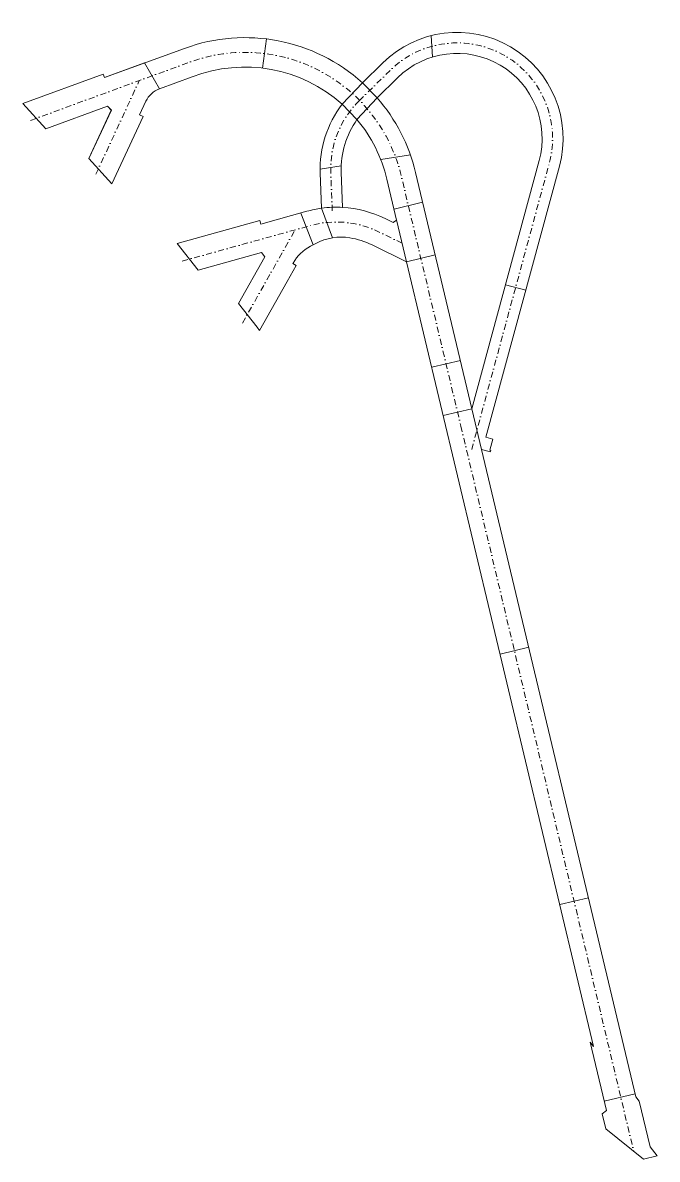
# Model space of a CAD drawing. Extents: x 61466 to 63015, y 108404 to 110397.
# Drawn here: x 62413.2 to 62546.1, y 110158.7 to 110396.7 of the extents above; entities that cross this region are included whole.
import ezdxf

# ---------------------------------------------------------------- set-up
doc = ezdxf.new("R2010")
doc.units = 0
doc.header["$LTSCALE"] = 1.000015
doc.header["$MEASUREMENT"] = 0
doc.linetypes.add('NASCOSTA', pattern=[9.525, 6.35, -3.175])
doc.linetypes.add('TRATTOPUNTO2', pattern=[0.5, 0.25, -0.125, 0, -0.125])
doc.layers.add('Colori bordi', color=5, linetype='Continuous', plot=False)
doc.layers.add('LIN010TR', color=2, linetype='NASCOSTA')
doc.layers.add('TRATTCOLO-32', color=255, linetype='Continuous')

# ---------------------------------------------------------------- blocks, each defined once
blk = doc.blocks.new('CONTORNO')
at = {"layer": 'Colori bordi', "lineweight": 0, "ltscale": 2}
for p, q in [((-17.14, 124.32), (-17.42, 128.81)), ((-52.77, 122), (-51.9, 128.1)), ((-21.79, 103.85), (-28, 102.86)), ((-36.27, 101.53), (-40.68, 100.83)), ((-40.37, 92.64), (-38.13, 86.46)), ((-22.58, 81.44), (-16.59, 82.87)), ((-1.86, 76.64), (2.38, 75.49)), ((-3, -0.71), (3, 0.71))]:
    blk.add_line(p, q, dxfattribs=at)
at = {"layer": 'Colori bordi', "lineweight": 0, "ltscale": 2, "flags": 128}
for points in [[(26.17, -94.33), (25.45, -93.47), (-6.88, 42.14), (-4.99, 41.62), (-4.91, 41.91), (-5.11, 41.97), (-4.48, 44.28), (-5.97, 44.69), (9.43, 101.47, 0.76503), (-27.56, 123.11), (-31.83, 118.92, 0.278191), (-69.08, 126.14), (-85.83, 120), (-86.11, 120.76), (-102.99, 114.57), (-98.15, 109.31), (-85.2, 114.06), (-84.43, 113.22), (-89.14, 103.05), (-84.31, 97.79), (-77.78, 111.85), (-78.51, 112.19), (-77.18, 115.05, -0.198912), (-74.37, 117.64), (-67.47, 120.16, -0.281645), (-36.07, 114.45, 0.175507), (-40.66, 100.04), (-40.37, 92.64, 0.034114), (-43.47, 92.01), (-53.11, 89.34), (-53.32, 90.11), (-70.65, 85.3), (-66.25, 79.67), (-52.96, 83.36), (-52.25, 82.46), (-57.77, 72.7), (-53.91, 67.76), (-53.38, 67.07), (-47.59, 77.3), (-45.68, 80.67), (-46.38, 81.06), (-46.31, 81.18, -0.14195), (-42.73, 84.68), (-41.6, 85.29, -0.165813), (-34.47, 86.46, -0.072308), (-29.81, 84.97), (-22.58, 81.44), (16.59, -82.87), (15.87, -82.01), (19.27, -96.29), (18.41, -96.98), (19.15, -100.11), (27.05, -106.51), (29.93, -105.82), (28.44, -103.88), (26.17, -94.33)], [(-28.75, 115.78, -0.121281), (-20.71, 100.16), (-8.91, 50.66), (5.18, 102.62, 0.76503), (-24.48, 119.98)], [(-32.97, 111.24, 0.166114), (-36.27, 100.22), (-35.98, 92.82, -0.099876), (-27.1, 90.5), (-25.38, 89.66), (-24.66, 90.19), (-26.7, 98.74, 0.115961)]]:
    blk.add_lwpolyline(points, format="xyb", close=True, dxfattribs=at)

msp = doc.modelspace()

# ---------------------------------------------------------------- linework, layer by layer
at = {"layer": 'LIN010TR', "linetype": 'TRATTOPUNTO2', "lineweight": 0, "ltscale": 5}
for p, q in [((62428.497, 110364.97), (62437.59, 110384.575)), ((62507.217, 110307.311), (62523.462, 110367.237)), ((62478.008, 110357.302), (62477.695, 110365.321))]:
    msp.add_line(p, q, dxfattribs=at)
at = {"layer": 'LIN010TR', "linetype": 'TRATTOPUNTO2', "lineweight": 0, "ltscale": 5, "flags": 128}
for points in [[(62483.661, 110380.368), (62490.141, 110386.735, -0.7650296), (62523.462, 110367.237, -0.7650296)], [(62414.827, 110376.237), (62440.779, 110385.743), (62448.14, 110388.44, -0.4489543), (62492.455, 110364.64), (62504.954, 110312.204)], [(62492.657, 110350.509), (62487.705, 110352.927, 0.1831676), (62473.514, 110354.233), (62463.877, 110351.56), (62446.369, 110346.705)]]:
    msp.add_lwpolyline(points, format="xyb", dxfattribs=at)
for points in [[(62459.197, 110333.805), (62470.241, 110353.325)], [(62504.954, 110312.204), (62541.148, 110160.352)]]:
    msp.add_lwpolyline(points, dxfattribs=at)
at = {"layer": 'LIN010TR', "linetype": 'TRATTOPUNTO2', "lineweight": 0, "ltscale": 5}
msp.add_arc((62497.679, 110366.103), 20, 134.50036, 182.24063, dxfattribs=at)
at = {"layer": 'TRATTCOLO-32', "linetype": 'Continuous', "lineweight": 0}
msp.add_lwpolyline([(62441.792, 110382.834), (62438.705, 110388.264), (62430.329, 110385.195), (62430.054, 110385.947), (62413.169, 110379.762), (62418.006, 110374.505), (62430.96, 110379.249), (62431.732, 110378.41), (62427.015, 110368.24), (62431.853, 110362.983), (62438.375, 110377.046), (62437.649, 110377.382), (62438.976, 110380.243, -0.1989124)], format="xyb", close=True, dxfattribs=at)
at = {"layer": 'TRATTCOLO-32', "linetype": 'Continuous', "lineweight": 0, "flags": 128}
for points in [[(62484.329, 110384.109), (62480.085, 110379.641)], [(62487.413, 110380.97), (62484.329, 110384.109)], [(62483.185, 110376.436), (62480.085, 110379.641)], [(62487.413, 110380.97), (62483.185, 110376.436)], [(62473.992, 110350.175), (62471.411, 110356.846)], [(62491.495, 110355.385), (62493.582, 110346.631)], [(62507.251, 110315.848), (62501.259, 110314.419)], [(62507.251, 110315.848), (62509.283, 110307.326)], [(62531.663, 110213.429), (62525.671, 110212.001)], [(62541.452, 110172.359), (62534.974, 110170.815)]]:
    msp.add_lwpolyline(points, dxfattribs=at)
msp.add_lwpolyline([(62475.786, 110357.836, -0.0642284), (62480.182, 110358.008)], format="xyb", dxfattribs=at)
at = {"layer": 'TRATTCOLO-32', "color": 1, "linetype": 'Continuous', "lineweight": 0, "flags": 128}
for points in [[(62490.953, 110357.66), (62496.945, 110359.088)], [(62498.848, 110324.538), (62504.84, 110325.966)]]:
    msp.add_lwpolyline(points, dxfattribs=at)

# ---------------------------------------------------------------- block references
at = {"layer": 'TRATTCOLO-32', "linetype": 'Continuous', "lineweight": 0}
msp.add_blockref('CONTORNO', (62516.159, 110265.191), dxfattribs=at)

doc.saveas('drawing.dxf')
